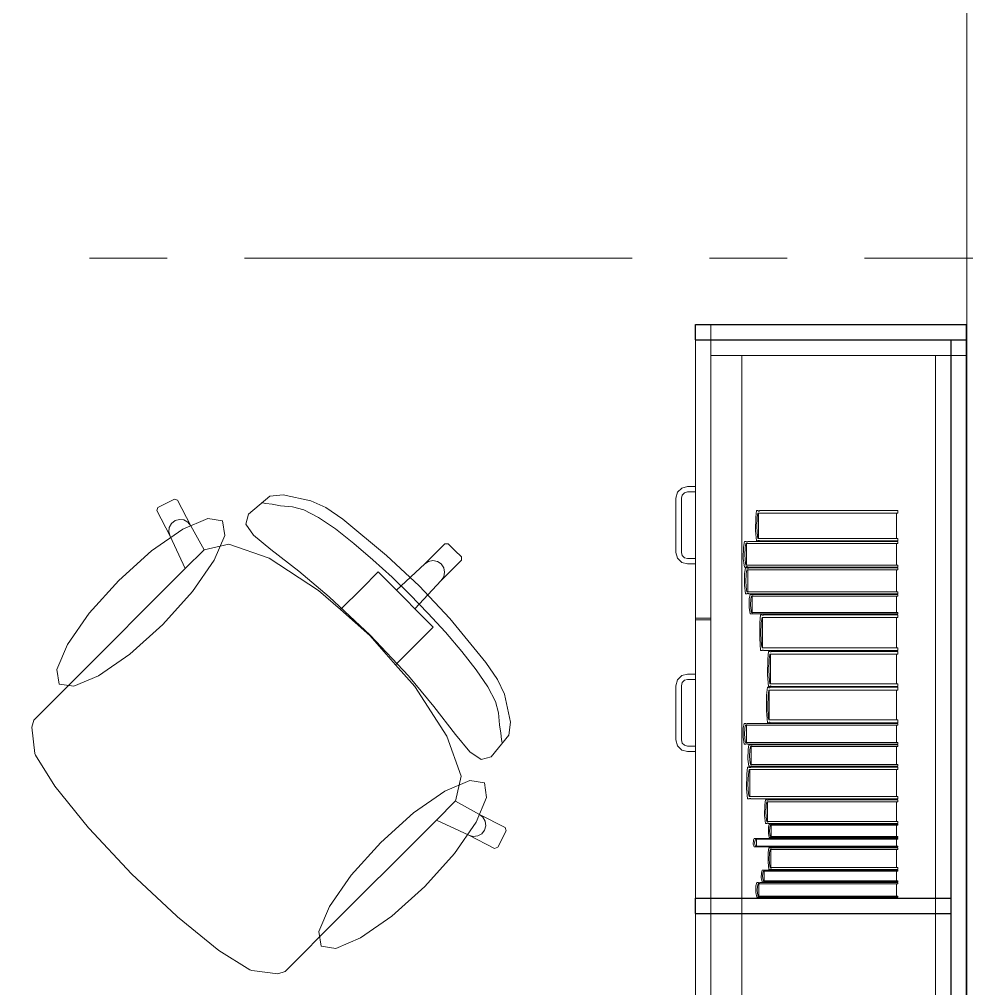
# Model space of a CAD drawing. Header units: inches. Extents: x -19 to 5698, y -728 to 92.
# Drawn here: x 405.848 to 407.07, y 9.059 to 10.31 of the extents above; entities that cross this region are included whole.
import ezdxf

# ---------------------------------------------------------------- set-up
doc = ezdxf.new("R2010")
doc.units = ezdxf.units.IN
doc.header["$MEASUREMENT"] = 0
doc.set_wipeout_variables(frame=1)
doc.linetypes.add('Punto & Raya', pattern=[0.65, 0.5, -0.075, 0, -0.075])
doc.linetypes.add('Wipeout_Contour', pattern=[1, 0, -1])
for name, color, linetype in [('02 _ ARQ _ ZON _ Espacio.3D', 7, 'Continuous'), ('Interior - Mobiliario', 7, 'Continuous'), ('Marcador - Secciones', 7, 'Continuous')]:
    doc.layers.add(name, color=color, linetype=linetype)

msp = doc.modelspace()

# ---------------------------------------------------------------- linework, layer by layer
at = {"layer": '02 _ ARQ _ ZON _ Espacio.3D', "color": 254, "linetype": 'Continuous', "lineweight": 0, "flags": 128}
msp.add_lwpolyline([(407.0701, 7.7), (407.0697, 17.15), (400.5701, 17.15), (400.5701, 16.5), (400.345, 16.5), (400.345, 8.1), (400.5701, 8.1), (400.5701, 7.7), (400.9701, 7.7), (400.97, 7.3509), (406.8701, 7.35), (406.8701, 7.7)], close=True, dxfattribs=at)
at = {"layer": 'Interior - Mobiliario', "color": 175, "linetype": 'Continuous', "lineweight": 13}
for p, q in [((407.05, 9.8962), (406.74, 9.8962)), ((406.74, 9.8962), (406.74, 8.4362)), ((407.05, 8.4362), (407.05, 9.8962)), ((406.78, 9.8762), (406.74, 9.8762)), ((407.03, 9.8762), (406.78, 9.8762)), ((406.697, 9.6997), (406.7025, 9.7052)), ((406.7025, 9.7052), (406.71, 9.7072)), ((406.71, 9.7072), (406.72, 9.7072)), ((406.72, 9.7072), (406.72, 9.7002)), ((406.0265, 9.6801), (406.0478, 9.6909)), ((406.0478, 9.6909), (406.0519, 9.6896)), ((406.1433, 9.6715), (406.1711, 9.6947)), ((406.1711, 9.6947), (406.1879, 9.6966)), ((406.1879, 9.6966), (406.224, 9.6888)), ((406.695, 9.6922), (406.697, 9.6997)), ((406.695, 9.6222), (406.695, 9.6922)), ((406.7031, 9.6962), (406.702, 9.6922)), ((406.702, 9.6922), (406.702, 9.6222)), ((406.706, 9.6992), (406.7031, 9.6962)), ((406.71, 9.7002), (406.706, 9.6992)), ((406.72, 9.7002), (406.71, 9.7002)), ((406.0252, 9.676), (406.0265, 9.6801)), ((406.0519, 9.6896), (406.0689, 9.6564)), ((406.1658, 9.6851), (406.1613, 9.6859)), ((406.1739, 9.6843), (406.1658, 9.6851)), ((406.1846, 9.6823), (406.1739, 9.6843)), ((406.2, 9.6811), (406.1846, 9.6823)), ((406.2148, 9.6772), (406.2, 9.6811)), ((406.224, 9.6888), (406.2432, 9.6799)), ((406.2432, 9.6799), (406.2649, 9.665)), ((406.0422, 9.6429), (406.0252, 9.676)), ((406.1398, 9.6586), (406.1433, 9.6715)), ((406.2336, 9.6672), (406.2148, 9.6772)), ((406.2555, 9.6524), (406.2336, 9.6672)), ((406.2649, 9.665), (406.3216, 9.6181)), ((406.7979, 9.6674), (406.7976, 9.65)), ((406.7989, 9.676), (406.7979, 9.6674)), ((406.8008, 9.676), (406.7989, 9.676)), ((406.7994, 9.6551), (406.7998, 9.667)), ((406.7998, 9.667), (406.8007, 9.6728)), ((406.8007, 9.6728), (406.9814, 9.6728)), ((406.8009, 9.6758), (406.8008, 9.676)), ((406.8012, 9.6756), (406.8009, 9.6758)), ((406.8014, 9.6754), (406.8012, 9.6756)), ((406.8017, 9.6753), (406.8014, 9.6754)), ((406.8016, 9.6728), (406.8016, 9.6402)), ((406.802, 9.6753), (406.8017, 9.6753)), ((406.8022, 9.6754), (406.802, 9.6753)), ((406.8025, 9.6755), (406.8022, 9.6754)), ((406.8027, 9.6757), (406.8025, 9.6755)), ((406.8029, 9.676), (406.8027, 9.6757)), ((406.9814, 9.676), (406.8029, 9.676)), ((406.9796, 9.6402), (406.9796, 9.6728)), ((406.9814, 9.6728), (406.9814, 9.676)), ((406.0405, 9.6486), (406.0412, 9.6544)), ((406.0412, 9.6544), (406.044, 9.6595)), ((406.044, 9.6595), (406.0486, 9.6631)), ((406.0486, 9.6631), (406.0543, 9.6647)), ((406.0543, 9.6647), (406.0601, 9.664)), ((406.0601, 9.664), (406.0652, 9.6611)), ((406.0652, 9.6611), (406.0689, 9.6564)), ((406.0689, 9.6564), (406.0862, 9.6254)), ((406.1499, 9.6443), (406.1398, 9.6586)), ((406.2793, 9.6338), (406.2555, 9.6524)), ((406.8001, 9.6431), (406.7994, 9.6551)), ((406.0422, 9.6429), (406.0405, 9.6486)), ((406.0617, 9.6012), (406.0422, 9.6429)), ((406.1721, 9.6257), (406.1499, 9.6443)), ((406.7976, 9.65), (406.7989, 9.6371)), ((406.8007, 9.6402), (406.8001, 9.6431)), ((406.9814, 9.6402), (406.8007, 9.6402)), ((406.9814, 9.6371), (406.9814, 9.6402)), ((406.0862, 9.6254), (406.1181, 9.6329)), ((406.1181, 9.6329), (406.1701, 9.6146)), ((406.304, 9.6127), (406.2793, 9.6338)), ((406.3708, 9.6073), (406.3969, 9.6334)), ((406.3969, 9.6334), (406.4011, 9.6334)), ((406.4011, 9.6334), (406.4096, 9.6248)), ((406.7822, 9.6289), (406.7819, 9.6142)), ((406.7833, 9.6361), (406.7822, 9.6289)), ((406.7854, 9.6361), (406.7833, 9.6361)), ((406.7838, 9.6184), (406.7843, 9.6285)), ((406.7843, 9.6285), (406.7853, 9.6335)), ((406.7853, 9.6335), (406.9814, 9.6335)), ((406.7855, 9.636), (406.7854, 9.6361)), ((406.7858, 9.6358), (406.7855, 9.636)), ((406.7861, 9.6356), (406.7858, 9.6358)), ((406.7863, 9.6355), (406.7861, 9.6356)), ((406.7862, 9.6335), (406.7862, 9.6058)), ((406.7866, 9.6355), (406.7863, 9.6355)), ((406.7869, 9.6356), (406.7866, 9.6355)), ((406.7872, 9.6357), (406.7869, 9.6356)), ((406.7875, 9.6359), (406.7872, 9.6357)), ((406.7876, 9.6361), (406.7875, 9.6359)), ((406.9814, 9.6361), (406.7876, 9.6361)), ((406.7989, 9.6371), (406.8008, 9.6371)), ((406.8008, 9.6371), (406.801, 9.6373)), ((406.801, 9.6373), (406.8012, 9.6375)), ((406.8012, 9.6375), (406.8015, 9.6377)), ((406.8015, 9.6377), (406.8017, 9.6377)), ((406.8017, 9.6377), (406.802, 9.6377)), ((406.802, 9.6377), (406.8023, 9.6376)), ((406.8023, 9.6376), (406.8025, 9.6375)), ((406.8025, 9.6375), (406.8028, 9.6372)), ((406.8028, 9.6372), (406.8029, 9.6371)), ((406.8029, 9.6371), (406.9814, 9.6371)), ((406.9794, 9.6058), (406.9794, 9.6335)), ((406.9814, 9.6335), (406.9814, 9.6361)), ((406.086, 9.6254), (406.0617, 9.6012)), ((406.086, 9.6254), (406.0862, 9.6254)), ((406.2083, 9.5978), (406.1721, 9.6257)), ((406.3216, 9.6181), (406.3638, 9.579)), ((406.4182, 9.6163), (406.4096, 9.6248)), ((406.4182, 9.612), (406.4182, 9.6163)), ((406.697, 9.6147), (406.695, 9.6222)), ((406.702, 9.6222), (406.7031, 9.6182)), ((406.7031, 9.6182), (406.706, 9.6153)), ((406.706, 9.6153), (406.71, 9.6142)), ((406.7847, 9.6083), (406.7838, 9.6184)), ((406.1701, 9.6146), (406.2339, 9.5732)), ((406.3286, 9.5901), (406.304, 9.6127)), ((406.3342, 9.5733), (406.3708, 9.6073)), ((406.3708, 9.6073), (406.3756, 9.6105)), ((406.3756, 9.6105), (406.3814, 9.6116)), ((406.3814, 9.6116), (406.3871, 9.6105)), ((406.3871, 9.6105), (406.392, 9.6072)), ((406.3953, 9.6023), (406.392, 9.6072)), ((406.3921, 9.5859), (406.4182, 9.612)), ((406.7025, 9.6092), (406.697, 9.6147)), ((406.71, 9.6072), (406.7025, 9.6092)), ((406.71, 9.6142), (406.72, 9.6142)), ((406.72, 9.6072), (406.71, 9.6072)), ((406.72, 9.6142), (406.72, 9.6072)), ((406.7819, 9.6142), (406.7833, 9.6032)), ((406.7833, 9.6032), (406.7854, 9.6032)), ((406.7853, 9.6058), (406.7847, 9.6083)), ((406.9814, 9.6058), (406.7853, 9.6058)), ((406.7854, 9.6032), (406.7856, 9.6034)), ((406.7856, 9.6034), (406.7858, 9.6036)), ((406.7858, 9.6036), (406.7861, 9.6037)), ((406.7861, 9.6037), (406.7864, 9.6038)), ((406.7864, 9.6038), (406.7867, 9.6038)), ((406.7867, 9.6038), (406.787, 9.6037)), ((406.787, 9.6037), (406.7873, 9.6035)), ((406.7873, 9.6035), (406.7875, 9.6033)), ((406.7875, 9.6033), (406.7876, 9.6032)), ((406.7876, 9.6032), (406.9814, 9.6032)), ((406.9814, 9.6032), (406.9814, 9.6058)), ((405.9139, 9.4533), (406.0617, 9.6012)), ((406.2476, 9.565), (406.2083, 9.5978)), ((406.2894, 9.5758), (406.3106, 9.5969)), ((406.3106, 9.5969), (406.3342, 9.5733)), ((406.3521, 9.5673), (406.3286, 9.5901)), ((406.3921, 9.5859), (406.3953, 9.5908)), ((406.3965, 9.5965), (406.3953, 9.6023)), ((406.3953, 9.5908), (406.3965, 9.5965)), ((406.7835, 9.5949), (406.7833, 9.58)), ((406.7846, 9.6022), (406.7835, 9.5949)), ((406.7867, 9.6022), (406.7846, 9.6022)), ((406.7851, 9.5843), (406.7856, 9.5945)), ((406.7856, 9.5945), (406.7865, 9.5995)), ((406.7865, 9.5995), (406.9814, 9.5995)), ((406.7868, 9.6021), (406.7867, 9.6022)), ((406.7871, 9.6019), (406.7868, 9.6021)), ((406.7873, 9.6017), (406.7871, 9.6019)), ((406.7876, 9.6017), (406.7873, 9.6017)), ((406.7875, 9.5995), (406.7875, 9.5715)), ((406.7879, 9.6017), (406.7876, 9.6017)), ((406.7882, 9.6017), (406.7879, 9.6017)), ((406.7885, 9.6018), (406.7882, 9.6017)), ((406.7887, 9.602), (406.7885, 9.6018)), ((406.7889, 9.6022), (406.7887, 9.602)), ((406.9814, 9.6022), (406.7889, 9.6022)), ((406.9794, 9.5715), (406.9794, 9.5995)), ((406.9814, 9.5995), (406.9814, 9.6022)), ((406.3581, 9.5494), (406.3921, 9.5859)), ((406.403, 9.5368), (406.3638, 9.579)), ((406.7833, 9.58), (406.7846, 9.5688)), ((406.786, 9.574), (406.7851, 9.5843)), ((406.2339, 9.5732), (406.2621, 9.5484)), ((406.3004, 9.5156), (406.2476, 9.565)), ((406.2621, 9.5484), (406.2894, 9.5758)), ((406.3342, 9.5733), (406.3462, 9.5614)), ((406.3521, 9.5673), (406.3749, 9.5438)), ((406.7846, 9.5688), (406.7867, 9.5688)), ((406.7865, 9.5715), (406.786, 9.574)), ((406.9814, 9.5715), (406.7865, 9.5715)), ((406.7867, 9.5688), (406.7869, 9.569)), ((406.7869, 9.569), (406.7871, 9.5692)), ((406.7871, 9.5692), (406.7874, 9.5693)), ((406.7874, 9.5693), (406.7877, 9.5694)), ((406.7877, 9.5694), (406.788, 9.5694)), ((406.788, 9.5694), (406.7883, 9.5693)), ((406.7883, 9.5693), (406.7885, 9.5691)), ((406.7885, 9.5691), (406.7888, 9.5689)), ((406.7888, 9.5689), (406.7889, 9.5688)), ((406.7889, 9.5688), (406.9814, 9.5688)), ((406.7906, 9.5678), (406.7896, 9.5623)), ((406.7927, 9.5678), (406.7906, 9.5678)), ((406.7917, 9.5621), (406.7925, 9.5658)), ((406.7925, 9.5658), (406.9814, 9.5658)), ((406.7928, 9.5677), (406.7927, 9.5678)), ((406.793, 9.5676), (406.7928, 9.5677)), ((406.7933, 9.5675), (406.793, 9.5676)), ((406.7936, 9.5674), (406.7933, 9.5675)), ((406.7935, 9.5658), (406.7935, 9.5448)), ((406.7939, 9.5674), (406.7936, 9.5674)), ((406.7941, 9.5674), (406.7939, 9.5674)), ((406.7944, 9.5675), (406.7941, 9.5674)), ((406.7947, 9.5677), (406.7944, 9.5675)), ((406.7948, 9.5678), (406.7947, 9.5677)), ((406.9814, 9.5678), (406.7948, 9.5678)), ((406.9795, 9.5448), (406.9795, 9.5658)), ((406.9814, 9.5688), (406.9814, 9.5715)), ((406.9814, 9.5658), (406.9814, 9.5678)), ((406.3581, 9.5494), (406.3462, 9.5614)), ((406.7896, 9.5623), (406.7893, 9.5511)), ((406.7912, 9.5543), (406.7917, 9.5621)), ((406.792, 9.5467), (406.7912, 9.5543)), ((406.2621, 9.5484), (406.2999, 9.5151)), ((406.3818, 9.5258), (406.3581, 9.5494)), ((406.3749, 9.5438), (406.3975, 9.5192)), ((406.7893, 9.5511), (406.7906, 9.5428)), ((406.7906, 9.5428), (406.7927, 9.5428)), ((406.7925, 9.5448), (406.792, 9.5467)), ((406.9814, 9.5448), (406.7925, 9.5448)), ((406.7927, 9.5428), (406.7929, 9.5429)), ((406.7929, 9.5429), (406.7931, 9.543)), ((406.7931, 9.543), (406.7934, 9.5431)), ((406.7934, 9.5431), (406.7936, 9.5432)), ((406.7936, 9.5432), (406.7939, 9.5432)), ((406.7939, 9.5432), (406.7942, 9.5431)), ((406.7942, 9.5431), (406.7945, 9.543)), ((406.7945, 9.543), (406.7947, 9.5429)), ((406.7947, 9.5429), (406.7948, 9.5428)), ((406.7948, 9.5428), (406.9814, 9.5428)), ((406.8042, 9.5418), (406.8032, 9.5316)), ((406.8061, 9.5418), (406.8042, 9.5418)), ((406.8062, 9.5416), (406.8061, 9.5418)), ((406.8064, 9.5413), (406.8062, 9.5416)), ((406.8067, 9.5411), (406.8064, 9.5413)), ((406.8069, 9.541), (406.8067, 9.5411)), ((406.8072, 9.541), (406.8069, 9.541)), ((406.8075, 9.5411), (406.8072, 9.541)), ((406.8077, 9.5412), (406.8075, 9.5411)), ((406.8079, 9.5415), (406.8077, 9.5412)), ((406.8081, 9.5418), (406.8079, 9.5415)), ((406.9814, 9.5418), (406.8081, 9.5418)), ((406.9814, 9.5428), (406.9814, 9.5448)), ((406.9814, 9.5381), (406.9814, 9.5418)), ((406.4498, 9.4801), (406.403, 9.5368)), ((406.72, 9.5372), (406.74, 9.5372)), ((406.72, 9.5352), (406.74, 9.5352)), ((406.8032, 9.5316), (406.803, 9.5109)), ((406.8047, 9.5169), (406.8051, 9.5311)), ((406.8051, 9.5311), (406.806, 9.5381)), ((406.806, 9.5381), (406.9814, 9.5381)), ((406.8068, 9.5381), (406.8068, 9.4992)), ((406.9796, 9.4992), (406.9796, 9.5381)), ((406.3332, 9.4773), (406.2999, 9.5151)), ((406.3004, 9.5156), (406.3499, 9.4628)), ((406.3606, 9.5046), (406.3818, 9.5258)), ((406.3975, 9.5192), (406.4186, 9.4944)), ((406.8054, 9.5027), (406.8047, 9.5169)), ((406.3332, 9.4773), (406.3606, 9.5046)), ((406.803, 9.5109), (406.8042, 9.4954)), ((406.806, 9.4992), (406.8054, 9.5027)), ((406.4186, 9.4944), (406.4372, 9.4706)), ((406.8042, 9.4954), (406.8061, 9.4954)), ((406.9814, 9.4992), (406.806, 9.4992)), ((406.8061, 9.4954), (406.8063, 9.4957)), ((406.8063, 9.4957), (406.8065, 9.496)), ((406.8065, 9.496), (406.8067, 9.4961)), ((406.8067, 9.4961), (406.807, 9.4962)), ((406.807, 9.4962), (406.8073, 9.4962)), ((406.8073, 9.4962), (406.8075, 9.4961)), ((406.8075, 9.4961), (406.8078, 9.4959)), ((406.8078, 9.4959), (406.808, 9.4956)), ((406.808, 9.4956), (406.8081, 9.4954)), ((406.8081, 9.4954), (406.9814, 9.4954)), ((406.8145, 9.4944), (406.8135, 9.4845)), ((406.8163, 9.4944), (406.8145, 9.4944)), ((406.8154, 9.484), (406.8161, 9.4908)), ((406.8161, 9.4908), (406.9814, 9.4908)), ((406.8164, 9.4943), (406.8163, 9.4944)), ((406.8166, 9.494), (406.8164, 9.4943)), ((406.8168, 9.4938), (406.8166, 9.494)), ((406.8171, 9.4937), (406.8168, 9.4938)), ((406.817, 9.4908), (406.817, 9.4528)), ((406.8173, 9.4937), (406.8171, 9.4937)), ((406.8175, 9.4938), (406.8173, 9.4937)), ((406.8178, 9.4939), (406.8175, 9.4938)), ((406.818, 9.4942), (406.8178, 9.4939)), ((406.8181, 9.4944), (406.818, 9.4942)), ((406.9814, 9.4944), (406.8181, 9.4944)), ((406.9797, 9.4528), (406.9797, 9.4908)), ((406.9814, 9.4954), (406.9814, 9.4992)), ((406.9814, 9.4908), (406.9814, 9.4944)), ((406.4647, 9.4584), (406.4498, 9.4801)), ((406.8135, 9.4845), (406.8133, 9.4643)), ((406.8149, 9.4701), (406.8154, 9.484)), ((406.358, 9.4491), (406.3332, 9.4773)), ((406.4372, 9.4706), (406.4521, 9.4488)), ((406.71, 9.4652), (406.7025, 9.4632)), ((406.72, 9.4652), (406.71, 9.4652)), ((406.72, 9.4582), (406.72, 9.4652)), ((406.8156, 9.4562), (406.8149, 9.4701)), ((405.8884, 9.4278), (405.9139, 9.4533)), ((406.3499, 9.4628), (406.3826, 9.4235)), ((406.4737, 9.4392), (406.4647, 9.4584)), ((406.697, 9.4577), (406.695, 9.4502)), ((406.7025, 9.4632), (406.697, 9.4577)), ((406.702, 9.4502), (406.7031, 9.4542)), ((406.7031, 9.4542), (406.706, 9.4572)), ((406.706, 9.4572), (406.71, 9.4582)), ((406.71, 9.4582), (406.72, 9.4582)), ((406.8133, 9.4643), (406.8145, 9.4492)), ((406.8161, 9.4528), (406.8156, 9.4562)), ((406.9814, 9.4528), (406.8161, 9.4528)), ((406.9814, 9.4492), (406.9814, 9.4528)), ((406.3994, 9.3853), (406.358, 9.4491)), ((406.4521, 9.4488), (406.462, 9.43)), ((406.695, 9.4502), (406.695, 9.3802)), ((406.702, 9.3802), (406.702, 9.4502)), ((406.8129, 9.4482), (406.812, 9.4381)), ((406.8147, 9.4482), (406.8129, 9.4482)), ((406.8138, 9.4377), (406.8146, 9.4445)), ((406.8145, 9.4492), (406.8163, 9.4492)), ((406.8146, 9.4445), (406.9814, 9.4445)), ((406.8148, 9.448), (406.8147, 9.4482)), ((406.815, 9.4477), (406.8148, 9.448)), ((406.8153, 9.4475), (406.815, 9.4477)), ((406.8155, 9.4474), (406.8153, 9.4475)), ((406.8154, 9.4445), (406.8154, 9.4061)), ((406.8158, 9.4474), (406.8155, 9.4474)), ((406.816, 9.4475), (406.8158, 9.4474)), ((406.8162, 9.4477), (406.816, 9.4475)), ((406.8165, 9.4479), (406.8162, 9.4477)), ((406.8163, 9.4492), (406.8164, 9.4494)), ((406.8164, 9.4494), (406.8166, 9.4497)), ((406.8166, 9.4482), (406.8165, 9.4479)), ((406.8166, 9.4497), (406.8169, 9.4498)), ((406.9814, 9.4482), (406.8166, 9.4482)), ((406.8169, 9.4498), (406.8171, 9.4499)), ((406.8171, 9.4499), (406.8174, 9.4499)), ((406.8174, 9.4499), (406.8176, 9.4498)), ((406.8176, 9.4498), (406.8178, 9.4496)), ((406.8178, 9.4496), (406.818, 9.4493)), ((406.818, 9.4493), (406.8181, 9.4492)), ((406.8181, 9.4492), (406.9814, 9.4492)), ((406.9797, 9.4061), (406.9797, 9.4445)), ((406.9814, 9.4445), (406.9814, 9.4482)), ((405.8664, 9.4058), (405.8884, 9.4278)), ((406.462, 9.43), (406.4659, 9.4152)), ((406.4814, 9.4031), (406.4737, 9.4392)), ((406.812, 9.4381), (406.8118, 9.4177)), ((406.8134, 9.4236), (406.8138, 9.4377)), ((406.3826, 9.4235), (406.4105, 9.3873)), ((406.4659, 9.4152), (406.4671, 9.3998)), ((406.8118, 9.4177), (406.8129, 9.4024)), ((406.8141, 9.4096), (406.8134, 9.4236)), ((405.8636, 9.3966), (405.8664, 9.4058)), ((406.4795, 9.3863), (406.4814, 9.4031)), ((406.8129, 9.4024), (406.8147, 9.4024)), ((406.8146, 9.4061), (406.8141, 9.4096)), ((406.9814, 9.4061), (406.8146, 9.4061)), ((406.8147, 9.4024), (406.8149, 9.4027)), ((406.8149, 9.4027), (406.8151, 9.4029)), ((406.8151, 9.4029), (406.8153, 9.4031)), ((406.8153, 9.4031), (406.8156, 9.4032)), ((406.8156, 9.4032), (406.8158, 9.4032)), ((406.8158, 9.4032), (406.8161, 9.4031)), ((406.8161, 9.4031), (406.8163, 9.4029)), ((406.8163, 9.4029), (406.8165, 9.4026)), ((406.8165, 9.4026), (406.8166, 9.4024)), ((406.8166, 9.4024), (406.9814, 9.4024)), ((406.9814, 9.4024), (406.9814, 9.4061)), ((405.8675, 9.3626), (405.8636, 9.3966)), ((406.4671, 9.3998), (406.4691, 9.3891)), ((406.7817, 9.3956), (406.7815, 9.3837)), ((406.7828, 9.4014), (406.7817, 9.3956)), ((406.785, 9.4014), (406.7828, 9.4014)), ((406.7834, 9.3872), (406.7839, 9.3953)), ((406.7839, 9.3953), (406.7848, 9.3993)), ((406.7848, 9.3993), (406.9814, 9.3993)), ((406.7851, 9.4013), (406.785, 9.4014)), ((406.7853, 9.4012), (406.7851, 9.4013)), ((406.7856, 9.4011), (406.7853, 9.4012)), ((406.7859, 9.401), (406.7856, 9.4011)), ((406.7858, 9.3993), (406.7858, 9.377)), ((406.7862, 9.401), (406.7859, 9.401)), ((406.7865, 9.401), (406.7862, 9.401)), ((406.7867, 9.4011), (406.7865, 9.401)), ((406.787, 9.4013), (406.7867, 9.4011)), ((406.7872, 9.4014), (406.787, 9.4013)), ((406.9814, 9.4014), (406.7872, 9.4014)), ((406.9794, 9.377), (406.9794, 9.3993)), ((406.9814, 9.3993), (406.9814, 9.4014)), ((406.4177, 9.3333), (406.3994, 9.3853)), ((406.4105, 9.3873), (406.4291, 9.3651)), ((406.4564, 9.3584), (406.4795, 9.3863)), ((406.4691, 9.3891), (406.4699, 9.381)), ((406.4699, 9.381), (406.4707, 9.3765)), ((406.695, 9.3802), (406.697, 9.3727)), ((406.7031, 9.3762), (406.702, 9.3802)), ((406.7815, 9.3837), (406.7828, 9.3749)), ((406.7842, 9.379), (406.7834, 9.3872)), ((406.7848, 9.377), (406.7842, 9.379)), ((406.4291, 9.3651), (406.4434, 9.355)), ((406.697, 9.3727), (406.7025, 9.3672)), ((406.7025, 9.3672), (406.71, 9.3652)), ((406.706, 9.3733), (406.7031, 9.3762)), ((406.71, 9.3722), (406.706, 9.3733)), ((406.72, 9.3722), (406.71, 9.3722)), ((406.71, 9.3652), (406.72, 9.3652)), ((406.72, 9.3652), (406.72, 9.3722)), ((406.7828, 9.3749), (406.785, 9.3749)), ((406.9814, 9.377), (406.7848, 9.377)), ((406.785, 9.3749), (406.7851, 9.375)), ((406.7851, 9.375), (406.7854, 9.3752)), ((406.7854, 9.3752), (406.7857, 9.3753)), ((406.7857, 9.3753), (406.786, 9.3753)), ((406.786, 9.3753), (406.7862, 9.3753)), ((406.7862, 9.3753), (406.7865, 9.3752)), ((406.7865, 9.3752), (406.7868, 9.3751)), ((406.7868, 9.3751), (406.7871, 9.375)), ((406.7871, 9.375), (406.7872, 9.3749)), ((406.7872, 9.3749), (406.9814, 9.3749)), ((406.7882, 9.3678), (406.7879, 9.3554)), ((406.7892, 9.3739), (406.7882, 9.3678)), ((406.7913, 9.3739), (406.7892, 9.3739)), ((406.7898, 9.359), (406.7903, 9.3675)), ((406.7903, 9.3675), (406.7911, 9.3717)), ((406.7911, 9.3717), (406.9814, 9.3717)), ((406.7914, 9.3738), (406.7913, 9.3739)), ((406.7917, 9.3736), (406.7914, 9.3738)), ((406.7919, 9.3735), (406.7917, 9.3736)), ((406.7922, 9.3734), (406.7919, 9.3735)), ((406.7921, 9.3717), (406.7921, 9.3484)), ((406.7925, 9.3734), (406.7922, 9.3734)), ((406.7928, 9.3735), (406.7925, 9.3734)), ((406.793, 9.3736), (406.7928, 9.3735)), ((406.7933, 9.3737), (406.793, 9.3736)), ((406.7934, 9.3739), (406.7933, 9.3737)), ((406.9814, 9.3739), (406.7934, 9.3739)), ((406.9795, 9.3484), (406.9795, 9.3717)), ((406.9814, 9.3749), (406.9814, 9.377)), ((406.9814, 9.3717), (406.9814, 9.3739)), ((405.8684, 9.3605), (405.8675, 9.3626)), ((405.8934, 9.3205), (405.8684, 9.3605)), ((406.4434, 9.355), (406.4564, 9.3584)), ((406.7879, 9.3554), (406.7892, 9.3462)), ((406.7906, 9.3505), (406.7898, 9.359)), ((406.7874, 9.3452), (406.7863, 9.3362)), ((406.7895, 9.3452), (406.7874, 9.3452)), ((406.7884, 9.3357), (406.7893, 9.3419)), ((406.7892, 9.3462), (406.7913, 9.3462)), ((406.7893, 9.3419), (406.9814, 9.3419)), ((406.7896, 9.345), (406.7895, 9.3452)), ((406.7898, 9.3448), (406.7896, 9.345)), ((406.7901, 9.3446), (406.7898, 9.3448)), ((406.7904, 9.3445), (406.7901, 9.3446)), ((406.7903, 9.3419), (406.7903, 9.3074)), ((406.7907, 9.3445), (406.7904, 9.3445)), ((406.7911, 9.3484), (406.7906, 9.3505)), ((406.791, 9.3446), (406.7907, 9.3445)), ((406.7912, 9.3447), (406.791, 9.3446)), ((406.9814, 9.3484), (406.7911, 9.3484)), ((406.7915, 9.345), (406.7912, 9.3447)), ((406.7913, 9.3462), (406.7915, 9.3463)), ((406.7915, 9.3463), (406.7917, 9.3465)), ((406.7916, 9.3452), (406.7915, 9.345)), ((406.9814, 9.3452), (406.7916, 9.3452)), ((406.7917, 9.3465), (406.792, 9.3466)), ((406.792, 9.3466), (406.7923, 9.3467)), ((406.7923, 9.3467), (406.7926, 9.3467)), ((406.7926, 9.3467), (406.7928, 9.3466)), ((406.7928, 9.3466), (406.7931, 9.3465)), ((406.7931, 9.3465), (406.7933, 9.3463)), ((406.7933, 9.3463), (406.7934, 9.3462)), ((406.7934, 9.3462), (406.9814, 9.3462)), ((406.9794, 9.3074), (406.9794, 9.3419)), ((406.9814, 9.3462), (406.9814, 9.3484)), ((406.9814, 9.3419), (406.9814, 9.3452)), ((406.4103, 9.3014), (406.4177, 9.3333)), ((406.7863, 9.3362), (406.7861, 9.3178)), ((406.7879, 9.3231), (406.7884, 9.3357)), ((405.9369, 9.2668), (405.8934, 9.3205)), ((406.7861, 9.3178), (406.7874, 9.3041)), ((406.7887, 9.3105), (406.7879, 9.3231)), ((406.7874, 9.3041), (406.7895, 9.3041)), ((406.7893, 9.3074), (406.7887, 9.3105)), ((406.9814, 9.3074), (406.7893, 9.3074)), ((406.7895, 9.3041), (406.7897, 9.3043)), ((406.7897, 9.3043), (406.7899, 9.3045)), ((406.7899, 9.3045), (406.7902, 9.3047)), ((406.7902, 9.3047), (406.7905, 9.3047)), ((406.7905, 9.3047), (406.7907, 9.3047)), ((406.7907, 9.3047), (406.791, 9.3046)), ((406.791, 9.3046), (406.7913, 9.3045)), ((406.7913, 9.3045), (406.7915, 9.3042)), ((406.7915, 9.3042), (406.7916, 9.3041)), ((406.7916, 9.3041), (406.9814, 9.3041)), ((406.8105, 9.3031), (406.8096, 9.2964)), ((406.8123, 9.3031), (406.8105, 9.3031)), ((406.8124, 9.3029), (406.8123, 9.3031)), ((406.8127, 9.3028), (406.8124, 9.3029)), ((406.8129, 9.3026), (406.8127, 9.3028)), ((406.8131, 9.3026), (406.8129, 9.3026)), ((406.8134, 9.3026), (406.8131, 9.3026)), ((406.8136, 9.3026), (406.8134, 9.3026)), ((406.8139, 9.3027), (406.8136, 9.3026)), ((406.8141, 9.3029), (406.8139, 9.3027)), ((406.8142, 9.3031), (406.8141, 9.3029)), ((406.9814, 9.3031), (406.8142, 9.3031)), ((406.9814, 9.3041), (406.9814, 9.3074)), ((406.9814, 9.3006), (406.9814, 9.3031)), ((406.4102, 9.3012), (406.386, 9.2769)), ((406.4102, 9.3012), (406.4103, 9.3014)), ((406.4413, 9.2841), (406.4103, 9.3014)), ((406.8096, 9.2964), (406.8093, 9.2827)), ((406.811, 9.2867), (406.8114, 9.2961)), ((406.8114, 9.2961), (406.8122, 9.3006)), ((406.8122, 9.3006), (406.9814, 9.3006)), ((406.8131, 9.3006), (406.8131, 9.275)), ((406.9797, 9.275), (406.9797, 9.3006)), ((406.4459, 9.2804), (406.4413, 9.2841)), ((406.4744, 9.2671), (406.4413, 9.2841)), ((406.4488, 9.2753), (406.4459, 9.2804)), ((406.8093, 9.2827), (406.8105, 9.2726)), ((406.8117, 9.2773), (406.811, 9.2867)), ((406.8122, 9.275), (406.8117, 9.2773)), ((405.9376, 9.266), (405.9369, 9.2668)), ((405.9924, 9.2076), (405.9376, 9.266)), ((406.2381, 9.1291), (406.386, 9.2769)), ((406.386, 9.2769), (406.4277, 9.2573)), ((406.4479, 9.2638), (406.4495, 9.2695)), ((406.4495, 9.2695), (406.4488, 9.2753)), ((406.4757, 9.263), (406.4744, 9.2671)), ((406.8105, 9.2726), (406.8123, 9.2726)), ((406.9814, 9.275), (406.8122, 9.275)), ((406.8123, 9.2726), (406.8125, 9.2727)), ((406.8125, 9.2727), (406.8127, 9.2729)), ((406.8127, 9.2729), (406.8129, 9.273)), ((406.8129, 9.273), (406.8132, 9.2731)), ((406.8132, 9.2731), (406.8134, 9.2731)), ((406.8134, 9.2731), (406.8137, 9.273)), ((406.8137, 9.273), (406.8139, 9.2729)), ((406.8139, 9.2729), (406.8141, 9.2727)), ((406.8141, 9.2727), (406.8142, 9.2726)), ((406.8142, 9.2726), (406.9814, 9.2726)), ((406.8145, 9.2677), (406.8143, 9.26)), ((406.8154, 9.2716), (406.8145, 9.2677)), ((406.8172, 9.2716), (406.8154, 9.2716)), ((406.8158, 9.2622), (406.8163, 9.2676)), ((406.8163, 9.2676), (406.817, 9.2702)), ((406.817, 9.2702), (406.9814, 9.2702)), ((406.8173, 9.2715), (406.8172, 9.2716)), ((406.8175, 9.2714), (406.8173, 9.2715)), ((406.8177, 9.2713), (406.8175, 9.2714)), ((406.8179, 9.2713), (406.8177, 9.2713)), ((406.8182, 9.2713), (406.8179, 9.2713)), ((406.8179, 9.2702), (406.8179, 9.2556)), ((406.8184, 9.2713), (406.8182, 9.2713)), ((406.8187, 9.2714), (406.8184, 9.2713)), ((406.8189, 9.2715), (406.8187, 9.2714)), ((406.819, 9.2716), (406.8189, 9.2715)), ((406.9814, 9.2716), (406.819, 9.2716)), ((406.9797, 9.2556), (406.9797, 9.2702)), ((406.9814, 9.2726), (406.9814, 9.275)), ((406.9814, 9.2702), (406.9814, 9.2716)), ((406.4277, 9.2573), (406.4334, 9.2557)), ((406.4277, 9.2573), (406.4608, 9.2404)), ((406.4334, 9.2557), (406.4392, 9.2564)), ((406.4392, 9.2564), (406.4443, 9.2592)), ((406.4443, 9.2592), (406.4479, 9.2638)), ((406.4649, 9.2417), (406.4757, 9.263)), ((406.796, 9.2532), (406.795, 9.2508)), ((406.798, 9.2532), (406.796, 9.2532)), ((406.797, 9.2507), (406.7978, 9.2523)), ((406.7978, 9.2523), (406.9814, 9.2523)), ((406.7981, 9.2531), (406.798, 9.2532)), ((406.7983, 9.2531), (406.7981, 9.2531)), ((406.7986, 9.253), (406.7983, 9.2531)), ((406.7989, 9.253), (406.7986, 9.253)), ((406.7988, 9.2523), (406.7988, 9.2431)), ((406.7991, 9.253), (406.7989, 9.253)), ((406.7994, 9.253), (406.7991, 9.253)), ((406.7997, 9.2531), (406.7994, 9.253)), ((406.7999, 9.2531), (406.7997, 9.2531)), ((406.8001, 9.2532), (406.7999, 9.2531)), ((406.9814, 9.2532), (406.8001, 9.2532)), ((406.8143, 9.26), (406.8154, 9.2542)), ((406.8154, 9.2542), (406.8172, 9.2542)), ((406.8165, 9.2569), (406.8158, 9.2622)), ((406.817, 9.2556), (406.8165, 9.2569)), ((406.9814, 9.2556), (406.817, 9.2556)), ((406.8172, 9.2542), (406.8173, 9.2543)), ((406.8173, 9.2543), (406.8175, 9.2544)), ((406.8175, 9.2544), (406.8178, 9.2545)), ((406.8178, 9.2545), (406.818, 9.2545)), ((406.818, 9.2545), (406.8182, 9.2545)), ((406.8182, 9.2545), (406.8185, 9.2544)), ((406.8185, 9.2544), (406.8187, 9.2544)), ((406.8187, 9.2544), (406.8189, 9.2543)), ((406.8189, 9.2543), (406.819, 9.2542)), ((406.819, 9.2542), (406.9814, 9.2542)), ((406.9795, 9.2431), (406.9795, 9.2523)), ((406.9814, 9.2542), (406.9814, 9.2556)), ((406.9814, 9.2523), (406.9814, 9.2532)), ((406.4608, 9.2404), (406.4649, 9.2417)), ((406.795, 9.2508), (406.7947, 9.2459)), ((406.7947, 9.2459), (406.796, 9.2422)), ((406.796, 9.2422), (406.798, 9.2422)), ((406.7965, 9.2473), (406.797, 9.2507)), ((406.7973, 9.2439), (406.7965, 9.2473)), ((406.7978, 9.2431), (406.7973, 9.2439)), ((406.9814, 9.2431), (406.7978, 9.2431)), ((406.798, 9.2422), (406.7981, 9.2422)), ((406.7981, 9.2422), (406.7984, 9.2423)), ((406.7984, 9.2423), (406.7986, 9.2423)), ((406.7986, 9.2423), (406.7989, 9.2424)), ((406.7989, 9.2424), (406.7992, 9.2424)), ((406.7992, 9.2424), (406.7995, 9.2423)), ((406.7995, 9.2423), (406.7997, 9.2423)), ((406.7997, 9.2423), (406.7999, 9.2422)), ((406.7999, 9.2422), (406.8001, 9.2422)), ((406.8001, 9.2422), (406.9814, 9.2422)), ((406.8149, 9.2412), (406.814, 9.2351)), ((406.8167, 9.2412), (406.8149, 9.2412)), ((406.8168, 9.2411), (406.8167, 9.2412)), ((406.817, 9.2409), (406.8168, 9.2411)), ((406.8172, 9.2408), (406.817, 9.2409)), ((406.8175, 9.2407), (406.8172, 9.2408)), ((406.8177, 9.2407), (406.8175, 9.2407)), ((406.818, 9.2408), (406.8177, 9.2407)), ((406.8182, 9.2409), (406.818, 9.2408)), ((406.8184, 9.241), (406.8182, 9.2409)), ((406.8186, 9.2412), (406.8184, 9.241)), ((406.9814, 9.2412), (406.8186, 9.2412)), ((406.9814, 9.2422), (406.9814, 9.2431)), ((406.9814, 9.2389), (406.9814, 9.2412)), ((406.814, 9.2351), (406.8138, 9.2226)), ((406.8154, 9.2262), (406.8158, 9.2348)), ((406.8158, 9.2348), (406.8166, 9.2389)), ((406.8166, 9.2389), (406.9814, 9.2389)), ((406.8174, 9.2389), (406.8174, 9.2155)), ((406.9797, 9.2155), (406.9797, 9.2389)), ((406.8138, 9.2226), (406.8149, 9.2133)), ((406.8161, 9.2176), (406.8154, 9.2262)), ((406.8166, 9.2155), (406.8161, 9.2176)), ((406.9814, 9.2155), (406.8166, 9.2155)), ((406.9814, 9.2133), (406.9814, 9.2155)), ((405.9924, 9.2076), (406.0508, 9.1528)), ((406.8053, 9.209), (406.805, 9.2022)), ((406.8062, 9.2123), (406.8053, 9.209)), ((406.8081, 9.2123), (406.8062, 9.2123)), ((406.8067, 9.2042), (406.8072, 9.2088)), ((406.8075, 9.1995), (406.8067, 9.2042)), ((406.8072, 9.2088), (406.808, 9.2111)), ((406.808, 9.2111), (406.9814, 9.2111)), ((406.8082, 9.2122), (406.8081, 9.2123)), ((406.8084, 9.2121), (406.8082, 9.2122)), ((406.8087, 9.2121), (406.8084, 9.2121)), ((406.8089, 9.212), (406.8087, 9.2121)), ((406.8088, 9.2111), (406.8088, 9.1984)), ((406.8092, 9.212), (406.8089, 9.212)), ((406.8094, 9.2121), (406.8092, 9.212)), ((406.8097, 9.2121), (406.8094, 9.2121)), ((406.8099, 9.2122), (406.8097, 9.2121)), ((406.8101, 9.2123), (406.8099, 9.2122)), ((406.9814, 9.2123), (406.8101, 9.2123)), ((406.8149, 9.2133), (406.8167, 9.2133)), ((406.8167, 9.2133), (406.8168, 9.2134)), ((406.8168, 9.2134), (406.8171, 9.2136)), ((406.8171, 9.2136), (406.8173, 9.2137)), ((406.8173, 9.2137), (406.8175, 9.2138)), ((406.8175, 9.2138), (406.8178, 9.2138)), ((406.8178, 9.2138), (406.818, 9.2137)), ((406.818, 9.2137), (406.8183, 9.2136)), ((406.8183, 9.2136), (406.8185, 9.2134)), ((406.8185, 9.2134), (406.8186, 9.2133)), ((406.8186, 9.2133), (406.9814, 9.2133)), ((406.9796, 9.1984), (406.9796, 9.2111)), ((406.9814, 9.2111), (406.9814, 9.2123)), ((406.7982, 9.192), (406.798, 9.1835)), ((406.7992, 9.1962), (406.7982, 9.192)), ((406.8012, 9.1962), (406.7992, 9.1962)), ((406.7997, 9.186), (406.8002, 9.1918)), ((406.8002, 9.1918), (406.801, 9.1947)), ((406.801, 9.1947), (406.9814, 9.1947)), ((406.8013, 9.1961), (406.8012, 9.1962)), ((406.8015, 9.196), (406.8013, 9.1961)), ((406.8018, 9.1959), (406.8015, 9.196)), ((406.802, 9.1959), (406.8018, 9.1959)), ((406.8023, 9.1959), (406.802, 9.1959)), ((406.8026, 9.1959), (406.8023, 9.1959)), ((406.8028, 9.196), (406.8026, 9.1959)), ((406.803, 9.1961), (406.8028, 9.196)), ((406.8032, 9.1962), (406.803, 9.1961)), ((406.9814, 9.1962), (406.8032, 9.1962)), ((406.805, 9.2022), (406.8062, 9.1972)), ((406.8062, 9.1972), (406.8081, 9.1972)), ((406.808, 9.1984), (406.8075, 9.1995)), ((406.9814, 9.1984), (406.808, 9.1984)), ((406.8081, 9.1972), (406.8083, 9.1973)), ((406.8083, 9.1973), (406.8085, 9.1973)), ((406.8085, 9.1973), (406.8087, 9.1974)), ((406.8087, 9.1974), (406.809, 9.1974)), ((406.809, 9.1974), (406.8093, 9.1974)), ((406.8093, 9.1974), (406.8095, 9.1974)), ((406.8095, 9.1974), (406.8097, 9.1973)), ((406.8097, 9.1973), (406.81, 9.1972)), ((406.81, 9.1972), (406.8101, 9.1972)), ((406.8101, 9.1972), (406.9814, 9.1972)), ((406.9814, 9.1972), (406.9814, 9.1984)), ((406.9814, 9.1947), (406.9814, 9.1962)), ((406.0508, 9.1528), (406.0516, 9.1521)), ((406.0516, 9.1521), (406.1053, 9.1085)), ((406.2126, 9.1036), (406.2381, 9.1291)), ((406.1053, 9.1085), (406.1453, 9.0836)), ((406.1907, 9.0816), (406.2126, 9.1036)), ((406.1453, 9.0836), (406.1475, 9.0827)), ((406.1475, 9.0827), (406.1814, 9.0787)), ((406.1814, 9.0787), (406.1907, 9.0816))]:
    msp.add_line(p, q, dxfattribs=at)
at = {"layer": 'Interior - Mobiliario', "color": 175, "linetype": 'Continuous', "lineweight": 13, "flags": 128}
for points in [[(405.976, 9.5861), (406.0184, 9.6242), (406.0588, 9.6522), (406.0909, 9.6658), (406.1098, 9.663), (406.1127, 9.6441), (406.0991, 9.612), (406.071, 9.5716), (406.0329, 9.5291), (405.9904, 9.491), (405.95, 9.463), (405.918, 9.4494), (405.8991, 9.4522), (405.8962, 9.4712), (405.9098, 9.5032), (405.9378, 9.5436)], [(406.3709, 9.1911), (406.409, 9.2336), (406.4371, 9.274), (406.4507, 9.3061), (406.4478, 9.325), (406.4289, 9.3278), (406.3968, 9.3142), (406.3565, 9.2862), (406.314, 9.2481), (406.2758, 9.2056), (406.2478, 9.1652), (406.2342, 9.1332), (406.2371, 9.1142), (406.256, 9.1114), (406.288, 9.125), (406.3284, 9.153)]]:
    msp.add_lwpolyline(points, close=True, dxfattribs=at)
at = {"layer": 'Marcador - Secciones', "color": 251, "linetype": 'Punto & Raya', "lineweight": 13, "true_color": 0x636466}
msp.add_line((374.9384, 10.0018), (416.3507, 10.0018), dxfattribs=at)

# ---------------------------------------------------------------- next in the draw order: wipeouts: each hides what was drawn before it
at = {"color": 254, "linetype": 'Wipeout_Contour', "lineweight": 0, "ltscale": 13012.536051}
msp.add_wipeout([(406.72, 9.1762), (406.72, 9.1562), (407.05, 9.1562), (407.05, 9.1762)], dxfattribs=at).dxf.layer = 'Interior - Mobiliario'

# ---------------------------------------------------------------- next in the draw order: linework, layer by layer
at = {"layer": 'Interior - Mobiliario', "color": 175, "linetype": 'Continuous', "lineweight": 13}
for p, q in [((406.74, 9.8762), (406.74, 8.4562)), ((406.78, 8.4562), (406.78, 9.8762)), ((407.03, 9.8762), (407.03, 8.4562)), ((406.72, 9.1762), (406.72, 9.5352)), ((406.74, 9.1762), (406.74, 9.5352)), ((406.8019, 9.1947), (406.8019, 9.1787)), ((406.9796, 9.1787), (406.9796, 9.1947)), ((406.798, 9.1835), (406.7992, 9.1772)), ((406.8005, 9.1802), (406.7997, 9.186)), ((406.801, 9.1787), (406.8005, 9.1802)), ((406.9814, 9.1787), (406.801, 9.1787)), ((406.8012, 9.1772), (406.8013, 9.1773)), ((406.8013, 9.1773), (406.8016, 9.1774)), ((406.8016, 9.1774), (406.8018, 9.1775)), ((406.8018, 9.1775), (406.8021, 9.1775)), ((406.8021, 9.1775), (406.8024, 9.1775)), ((406.8024, 9.1775), (406.8026, 9.1775)), ((406.8026, 9.1775), (406.8029, 9.1774)), ((406.8029, 9.1774), (406.8031, 9.1773)), ((406.8031, 9.1773), (406.8032, 9.1772)), ((406.9814, 9.1772), (406.9814, 9.1787)), ((407.05, 9.1762), (406.72, 9.1762)), ((406.72, 9.1762), (406.72, 9.1562)), ((406.72, 9.1762), (406.72, 9.1562)), ((406.72, 9.1762), (406.74, 9.1762)), ((406.7992, 9.1772), (406.8012, 9.1772)), ((406.8032, 9.1772), (406.9814, 9.1772)), ((407.05, 9.1562), (407.05, 9.1762)), ((406.72, 9.1562), (407.05, 9.1562)), ((406.72, 9.1562), (406.72, 8.7972)), ((406.72, 9.1562), (406.74, 9.1562)), ((406.74, 9.1562), (406.74, 8.7972))]:
    msp.add_line(p, q, dxfattribs=at)
at = {"layer": 'Interior - Mobiliario', "color": 175, "linetype": 'Continuous', "lineweight": 30}
for p, q in [((406.72, 9.1762), (407.05, 9.1762)), ((406.72, 9.1562), (406.72, 9.1762)), ((407.05, 9.1562), (407.05, 9.1762)), ((406.72, 9.1562), (407.05, 9.1562))]:
    msp.add_line(p, q, dxfattribs=at)

# ---------------------------------------------------------------- next in the draw order: wipeouts: each hides what was drawn before it
at = {"color": 254, "linetype": 'Wipeout_Contour', "lineweight": 0, "ltscale": 13013.236375}
msp.add_wipeout([(407.05, 9.8962), (407.05, 8.4362), (407.07, 8.4362), (407.07, 9.8962)], dxfattribs=at).dxf.layer = 'Interior - Mobiliario'

# ---------------------------------------------------------------- next in the draw order: linework, layer by layer
at = {"layer": 'Interior - Mobiliario', "color": 175, "linetype": 'Continuous', "lineweight": 30}
for p, q in [((407.05, 9.8962), (407.07, 9.8962)), ((407.05, 8.4362), (407.05, 9.8962)), ((407.07, 8.4362), (407.07, 9.8962))]:
    msp.add_line(p, q, dxfattribs=at)
at = {"layer": 'Interior - Mobiliario', "color": 175, "linetype": 'Continuous', "lineweight": 13}
for p, q in [((407.07, 9.8962), (407.05, 9.8962)), ((407.05, 9.8962), (407.05, 8.4362)), ((407.07, 8.4362), (407.07, 9.8962)), ((407.07, 9.8762), (407.03, 9.8762)), ((407.07, 8.4562), (407.07, 9.8762)), ((407.05, 9.1762), (406.72, 9.1762)), ((407.05, 9.1562), (407.05, 9.1762)), ((406.72, 9.1562), (407.05, 9.1562))]:
    msp.add_line(p, q, dxfattribs=at)

# ---------------------------------------------------------------- next in the draw order: wipeouts: each hides what was drawn before it
at = {"color": 254, "linetype": 'Wipeout_Contour', "lineweight": 0, "ltscale": 13012.584728}
msp.add_wipeout([(406.72, 9.9162), (406.72, 9.8962), (407.07, 9.8962), (407.07, 9.9162)], dxfattribs=at).dxf.layer = 'Interior - Mobiliario'

# ---------------------------------------------------------------- next in the draw order: linework, layer by layer
at = {"layer": 'Interior - Mobiliario', "color": 175, "linetype": 'Continuous', "lineweight": 30}
for p, q in [((406.72, 9.9162), (407.07, 9.9162)), ((406.72, 9.8962), (406.72, 9.9162)), ((407.07, 9.8962), (407.07, 9.9162)), ((406.72, 9.8962), (407.07, 9.8962))]:
    msp.add_line(p, q, dxfattribs=at)
at = {"layer": 'Interior - Mobiliario', "color": 175, "linetype": 'Continuous', "lineweight": 13}
for p, q in [((407.07, 9.9162), (406.72, 9.9162)), ((406.72, 9.9162), (406.72, 9.8962)), ((406.72, 9.9162), (407.07, 9.9162)), ((406.72, 8.4162), (406.72, 9.9162)), ((407.07, 9.9162), (406.74, 9.9162)), ((406.74, 9.9162), (406.74, 9.8762)), ((407.07, 9.8962), (407.07, 9.9162)), ((407.07, 9.8762), (407.07, 9.9162)), ((407.07, 9.9162), (407.07, 8.4162)), ((406.72, 9.8962), (407.07, 9.8962)), ((407.07, 9.8962), (406.72, 9.8962)), ((406.72, 9.8962), (406.72, 8.4362)), ((407.05, 9.8962), (406.72, 9.8962)), ((406.72, 9.8962), (406.72, 8.4362)), ((406.72, 9.8962), (406.72, 9.5372)), ((406.72, 9.8962), (406.74, 9.8962)), ((407.05, 9.8962), (406.74, 9.8962)), ((406.74, 9.8962), (406.74, 8.4362)), ((407.05, 9.8962), (406.74, 9.8962)), ((406.74, 9.8962), (406.74, 8.4362)), ((406.74, 9.8962), (406.74, 9.5372)), ((407.05, 8.4362), (407.05, 9.8962)), ((407.05, 8.4362), (407.05, 9.8962)), ((407.05, 8.4362), (407.05, 9.8962)), ((407.07, 8.4362), (407.07, 9.8962))]:
    msp.add_line(p, q, dxfattribs=at)

doc.saveas('drawing.dxf')
